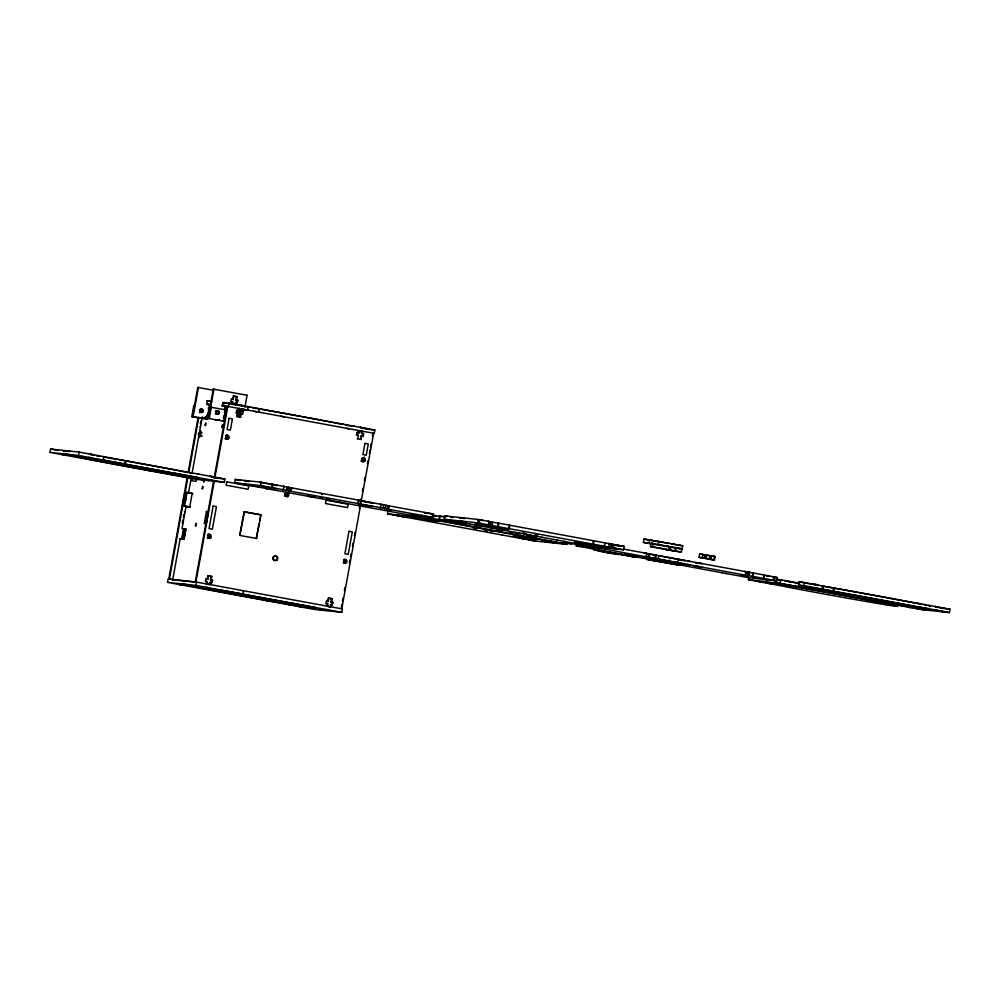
<?xml version="1.0" encoding="UTF-8"?>
<svg xmlns="http://www.w3.org/2000/svg" width="1000" height="1000" viewBox="0 0 1000 1000"><rect width="100%" height="100%" fill="white"/><g stroke="black" fill="none" stroke-linecap="round" stroke-linejoin="round"><path stroke-width="1.5" d="M204.387 479.6L203.65 482.1L203.837 479.538M50 452.4L50.613 449.025L79.075 452.088L224.887 478.988L224.275 482.375L195.812 479.3L50 452.4L78.463 455.462L224.275 482.375M78.463 455.462L79.075 452.088M124.663 464.087L125.275 460.712L125.925 460.788L125.312 464.162L124.663 464.087L102.575 460.012L103.225 460.087L103.837 456.712L103.188 456.637M207.2 419.4L191.825 416.613L193.863 405.363L194.513 405.438M192.475 416.688L197.787 387.425L198.438 387.5L193.113 416.75L191.825 416.613M167.5 582.362L168.113 578.987L196.575 582.05L195.963 585.425L167.5 582.362L313.3 609.263L341.763 612.325L342.375 608.95L195.925 581.987L214.237 481.225M168.762 579.05L187.35 476.775M188.175 472.2L198.162 417.238M184.387 496.688L169.4 579.125L173.55 579.888M184.938 493.638L187.987 476.85M188.825 472.262L198.812 417.312M199.638 412.725L200.2 409.675M188.225 506.85L182.25 505.75L184.525 505.988L186.975 492.488L192.938 493.587M185.75 500.125L186.3 497.125M182.913 520.025L182.4 522.837L183.05 522.9M183.425 517.212L183.938 514.4M200.4 423.8L200.912 420.988M185.837 528.938L184 539.075L180.188 538.663L172.712 579.738L195.512 582.188M191.225 477.9L188.487 492.975L192.2 493.375L189.737 506.875L186.038 506.475L182.025 528.525L185.863 529.025L184.025 539.163L181.65 538.9L183.5 528.775M192.05 473.375L198.9 435.688L199.537 437.25L201.062 432.488L200.675 430.95L199.513 432.312L202.325 416.838M192.2 478.575L191.788 480.825L196.1 481.287L196.513 479.038M206.95 415.05L206.188 419.263L206.825 419.338L208.113 412.3M208.425 410.562L209.488 404.7L210.138 404.775L208.812 412.088A7.438 7.3 -83.8 0 1 200.3 418.075L199.65 418.013A7.438 7.3 -83.8 0 0 203.412 417.688M223.988 421.213L207.963 418.35L213.275 389.1L213.925 389.162L208.612 418.425M221.663 405.763L222.312 405.838L222.925 402.463L250.05 407.375M224.45 409.3L224.988 406.375M223.487 418.263L223.988 415.45M224.5 412.638L225.625 406.45M195.275 581.912L213.588 481.163M214.137 478.113L227.188 406.362M214.788 478.175L227.825 406.425L374.288 433.4L374.9 430.025L229.088 403.125L224.013 402.575L223.388 405.95L228.475 406.5L229.088 403.125M231.737 399.2L230.637 401.6L232.725 401.938L232 404.15L233.975 404.5M232.938 397.15L232.525 399.4L233.175 399.462L233.787 396.087L237.1 396.7L236.488 400.075L235.837 400L236.462 396.625L237.1 396.7M234.988 404.738L236.038 402.55L235.637 404.8M237.925 400.337L236.825 402.75L237.925 400.337L235.837 400M236.575 412.925L237.025 410.45L241.45 411.075M208.45 575.913L207.8 575.85L207.188 579.225L207.825 579.288L208.45 575.913L211.762 576.525L211.15 579.9L210.5 579.837L211.112 576.462L211.762 576.525M240.6 417.163L239.963 417.088L240.575 413.713L241.225 413.787L240.6 417.163L236.65 416.475L237.05 414.225M207.825 579.288L205.75 578.962L206.4 579.025L205.3 581.438L207.375 581.775C203.988 584.663 211.412 585.788 210.05 582.312L210.7 582.375L210.287 584.625M235.938 412.863L237.9 413.175L237.288 416.55L236.65 416.475M238.562 416.975L239.1 413.975M239.2 417.038L240.025 412.537L236.35 411.912M241.025 411.238L242.075 409.062L241.025 411.238L243.1 411.575L242.65 414.05L242.013 413.975L242.463 411.5M212.575 580.175L211.488 582.575L212.575 580.175L210.5 579.837M244.938 406.987L247.062 395.275L213.275 389.1M247.6 410.075L248.212 406.7L247.562 406.637M266.537 488.587L267.175 488.663L234.7 482.788L235.312 479.412L261.188 482.2L288.8 487.3L288.188 490.675L288.163 488.375M258.65 412.113L259.262 408.738L258.612 408.675M256.775 538.513L239.775 535.413L244.075 511.775L261.075 514.875L256.35 538.462L259.05 523.625M244.5 511.825L239.775 535.413M234.7 482.788L260.575 485.575L261.188 482.2M243.425 590.75L242.812 594.125L220.075 589.975L220.712 590.05M259.6 520.6L260.15 517.587M260.425 516.075L261.075 514.875M260.575 485.575L271.625 487.612L272.238 484.237M271.625 487.612L272.262 487.688L272.875 484.312M380.487 504.212L381.125 504.288L380.513 507.663L289.95 491.112L282.663 489.65L283.312 489.725L283.925 486.35L283.275 486.275M284.525 496.025L284.938 493.775M287.688 488.325L286.637 490.513M286.288 496.475L286.9 493.1L288.975 493.425M286.925 496.538L287.55 493.162M287.4 496.587L288.45 493.263L287.838 496.637M289.95 491.112L290.562 487.738L291.212 487.812L359.038 500.213L386.012 505.238L384.963 508.562M290.6 491.188L291.212 487.812M357.8 438.787L358.413 435.412L356.45 435.1L356.9 432.612L358.975 432.95L359.387 430.7L358.738 430.637M326.8 601.237L325.7 603.65L327.788 603.987L327.375 606.237M357.537 432.688L356.45 435.1M328 599.188L327.587 601.438L328.237 601.512L328.85 598.138L332.163 598.75L331.55 602.125L330.9 602.05L331.512 598.675L332.163 598.75M327.6 606.325L330.688 606.85L331.1 604.6L330.037 606.775L328.825 606.55M361.087 435.95L360.475 439.325L361.112 439.4L361.737 436.025L361.087 435.95L363.162 436.287L363.612 433.812L361.538 433.475L361.95 431.225L362.587 431.287L362.188 433.55M363.612 433.812L362.525 436.213L363.162 436.287M332.987 602.388L331.887 604.788L332.987 602.388L330.9 602.05M362.825 461.625L364.338 456.975M357.775 503.512L358.387 500.138M358.425 503.587L359.038 500.213M341.362 607.288L341.925 604.237M342.475 601.188L343.025 598.125M344.412 590.5L344.975 587.438M349.412 563.013L349.963 559.963M350.525 556.912L351.075 553.862M352.463 546.225L353.013 543.175M354.4 535.538L354.963 532.487M359.4 508.062L359.95 505.012M360.5 501.962L361.062 498.9M362.45 491.275L363 488.212M364.387 480.588L364.95 477.537M367.438 463.787L368 460.737M369.387 453.113L369.938 450.05M370.487 447L371.05 443.95M372.438 436.312L372.987 433.263M341.737 608.888L360.6 505.075M373.638 433.338L360.637 504.275L358.7 504.062L372.463 506.45L370.513 506.25M380.513 507.663L379.875 507.587L387.15 509.05L387.762 505.675L388.413 505.75L433.5 514L432.887 517.375L407.013 514.587L266.062 488.537M387.15 509.05L387.8 509.125L388.413 505.75M399.012 515.95L387.537 513.875L388.15 510.5L391.2 510.825M387.537 513.875L421.175 517.5L421.575 515.25M495.15 530.75L495.8 530.825L424.075 517.625L431.712 518.7L432.113 516.45M431.712 518.7L438.925 519.487L439.538 516.112L444.825 517.038M608.962 543.65L608.312 543.587L624.225 546.4L623.612 549.775L589.975 546.15L444.175 519.25L444.787 515.875L478.425 519.5L489.462 521.538L488.85 524.913L489.462 521.538M444.175 519.25L477.812 522.875L478.425 519.5M478.963 523.25L482.275 523.862L476.812 523.025L478.963 523.25L479.575 519.875L482.887 520.487L477.425 519.65L479.575 519.875M486.987 524.6L490.5 525.337L491.112 521.962L498.837 523.212L609.975 543.775L608.938 547.1L609.975 543.775M490.5 525.337L491.15 525.413L491.763 522.025M492.062 525.5L492.675 522.125L491.625 525.462L609.362 547.15M497.575 526.525L498.188 523.15M498.225 526.587L498.837 523.212M509.038 526.312L508.625 528.562L509.275 528.625L509.888 525.25L509.237 525.188M749.175 572.312L748.562 575.688L749.175 572.312L753.575 573.038L775.013 577.05L774.4 580.425L773.325 580.3L773.938 576.925L777.25 577.537L776.637 580.913L748.525 577.625L576.213 545.837L576.625 543.587L580.8 544.425M576.213 545.837L586.987 547L583.675 546.388L584.087 544.138M583.675 546.388L591.3 547.463L591.712 545.212M592.8 544.087L593.413 540.712M593.45 544.163L594.062 540.788M591.3 547.463L602.087 548.625L602.487 546.375M607.5 546.838L611.013 547.575L611.625 544.2M611.013 547.575L611.663 547.638L612.275 544.263M612.575 547.737L613.188 544.362L612.137 547.688L623.612 549.775M613.3 546.788L614.188 544.587M643.4 542.425L644.013 539.05L682.75 545.775L682.138 549.15L643.4 542.425L650.575 543.75M624.025 549.188L646.888 553.4L645.837 556.737M649 543.038L649.613 539.663M602.087 548.625L648.025 557.225L648.637 553.85L651.087 554.212M648.025 557.225L648.675 557.288L649.287 553.913M650.487 546.575L651.1 543.2L653.263 543.438L652.65 546.812L650.487 546.575L675.475 551.237L676.087 547.863L675.438 547.788L674.825 551.175L675.475 551.237M649.65 553.95L649.038 557.325L650.088 553.987L746.413 571.763L745.362 575.1M648.675 557.288L655 558.387L655.612 555.013M655 558.387L655.638 558.462L656.25 555.087M658.075 559.175L684.7 564.087L668.838 562.375L642.212 557.463L658.075 559.175L658.7 555.8L685.312 560.712L679.55 560.087M669.725 550.175L670.625 546.838L670 550.212M668.838 562.375L669.237 560.125M666.875 549.7L666.012 549.612L681.363 552.112L681.975 548.737L651.1 543.2M699.65 553.975L715.088 556.737L714.475 560.112L699.038 557.35L699.65 553.975L714.575 556.425L713.962 559.8L712.887 559.688M699.038 557.35L702.262 557.7L702.887 554.325M745.562 573.975L746.413 571.763M655.638 558.462L747.55 575.588L748.162 572.212L750.612 572.575M747.55 575.588L748.2 575.65L748.812 572.275M748.425 579.725L766.725 581.7L792.763 586.5A68.637 0.963 10.3 0 1 886.488 603.8A68.637 0.963 10.3 0 1 868.188 601.825A68.637 0.963 10.3 0 1 774.463 584.525L748.425 579.725L748.838 577.475M748.2 575.65L752.312 576.35L752.925 572.962M752.312 576.35L752.962 576.413L753.575 573.038M763.562 577.263L764.613 575.075L764 578.45L763.363 578.387M766.725 581.7L767.125 579.45M775.113 582.6L806.237 587.95A68.637 0.963 10.3 0 0 899.963 605.25A68.637 0.963 10.3 0 0 918.263 607.225A68.637 0.963 10.3 0 0 824.538 589.925L798.5 585.125L799.112 581.75L950 609.2L949.388 612.575L920.925 609.5L775.113 582.6L775.525 580.35M780.2 583.15L780.812 579.775L799.2 583.162M798.5 585.125L803.575 585.675L804.188 582.3M822.062 589.175L822.675 585.8L823.312 585.875L822.7 589.25L822.062 589.175L833.1 591.213L833.75 591.287L834.362 587.913L833.713 587.837L833.1 591.213M246.412 395.213L247.062 395.275M232.725 401.938L231.675 404.125L233.538 404.412M206.788 400.712L211.812 401.262M244.375 406.463L245.025 406.538M206.625 404.137L211.2 404.637M207.938 404.787L210.975 405.125M238.888 408.888L238.238 408.825L241 409.338M243.762 409.837L244.412 409.913M208.225 408.013L208.875 408.088M225.012 409.825L225.662 409.888L223.612 421.15L222.975 421.075M239.375 412.475L240.025 412.537M342.788 424.2L343.438 424.275M237.262 413.1L237.9 413.175M353.825 426.238L354.475 426.312M365.9 428.55L361.587 428.088L363.8 428.488M366.337 428.85L369.212 429.162L367 428.75M365.913 429.062L374.9 430.025M357.95 431.138L360.975 431.463M358.25 431.413L362.775 431.912M358.975 432.95L356.9 432.612M207.963 418.35L209.262 418.5L211.3 407.238L210.65 407.175L226.412 410.025M357.775 435.337L358.413 435.412M199.887 426.613L200.525 426.688M227.787 435.613L227.15 435.55L226.525 438.925L227.175 439M228.263 435.675L226.062 435.262M364.538 458.488L362.337 458.075M70.312 451.4L66 450.938L69.312 451.55M76.05 457.15L76.7 457.225M98.15 461.238L98.787 461.3M176.088 470.087L176.737 470.163M198.188 474.162L198.825 474.237M260.275 482.362L259.637 482.287L271.325 484.4L270.675 484.325M148.963 470.613L149.6 470.675M176.125 473.537L175.475 473.462L198.212 477.612M215.9 478.025L224.887 478.988M245.712 481.388L246.363 481.45M286.938 486.987L286.325 490.363M287.9 487.2L287.25 487.125L290.562 487.738M171.05 474.688L171.7 474.75M242.875 483.925L242.237 483.85L253.925 485.962L253.275 485.887M259.662 485.737L259.025 485.662L270.712 487.775L270.062 487.7M245.1 484.762L245.75 484.825M371.125 502.875L373.075 503.075L361.25 500.9M307.575 496.15L315.2 497.225L310.887 496.763M383.663 504.875L383.05 508.25M385.1 505.138L384.45 505.062L387.762 505.675M339.538 502.188L340.188 502.25M383.837 508.438L384.487 508.512M424.263 513L433.5 514M459.888 517.75L464.975 518.475M464.637 518.525L459.55 517.8M432.325 515.325L439.538 516.112M445.975 516.8L440.188 516.175L439.575 519.55L466.6 523.737L450.037 520.675L452.188 520.913M450.65 517.3L452.8 517.537M488.45 521.425L487.8 521.35L491.112 521.962M658.512 541.462L657.862 541.388L667.9 543.2M659.775 541.85L661.175 542M668.8 543.288L669.45 543.362M671.637 543.85L675.075 544.525L674.425 544.45M672.113 543.9L672.763 543.975M454.688 521.125L460.4 522.212M186.975 492.488L184.713 492.25L189.188 493.075M475.938 523.6L475.3 523.538L498.038 527.688L497.388 527.612M487.188 524.725L487.837 524.8M682.75 545.775L675.812 544.7M459.438 522L460.087 522.062M492.587 525.675L491.15 525.413M431.188 519.075L431.838 519.138M446.887 520.95L447.525 521.025L438.925 519.487M398.05 515.737L403.65 516.812M430.35 519.225L436.062 520.312M430.662 519.362L431.312 519.438M431.788 519.487L421.175 517.5M402.212 516.55L519.525 538.188M402.688 516.6L403.338 516.663M414.35 517.688L413.7 517.625L436.438 521.775L435.788 521.7M435.1 520.1L552.188 541.7M468.925 523.862L469.575 523.938M406.662 517.45L407.312 517.513M479.8 526.013L480.45 526.075M666.625 546.237L667.487 546.325M668.125 546.4L668.775 546.462M669.412 546.7L668.8 550.075M491.025 527.938L491.675 528.013M677.663 548.275L681.975 548.737M468.675 526.263L469.312 526.325M514.938 532.525L520.65 533.612M515.262 532.663L515.9 532.737M494.675 530.7L558.862 542.575L571.487 543.938M604.462 542.75L605.1 542.825L604.487 546.2L603.837 546.125M667.513 549.775L668.162 549.837M541.838 537.312L542.475 537.388M613.525 545.25L624.225 546.4M711.775 556.125L712.85 556.237M713.5 556.312L714.575 556.425M714.013 556.625L715.088 556.737M575.363 541.95L574.712 541.875L597.45 546.025L596.8 545.95M530.612 537.413L531.25 537.487M557.125 540.275L557.775 540.35M513.763 536.038L513.112 535.962L535.85 540.112L535.212 540.037M563.925 541.4L564.575 541.462M501.875 535.013L502.525 535.087M541.575 539.712L542.225 539.788M575.087 543.337L576.525 543.6M607.7 546.962L608.35 547.025M564.175 542.537L563.525 542.475L586.975 545.862L583.663 545.25L584.738 545.375M579.837 544.212L580.487 544.275M579.225 544.35L579.862 544.425M613.1 547.913L611.663 547.638M518.562 537.975L524.163 539.05M550.75 541.438L556.462 542.525M551.062 541.587L551.712 541.65M522.725 538.787L533.337 540.775L566.975 544.4L555.5 542.312M523.2 538.837L523.85 538.9M711.162 559.5L712.237 559.612M713.388 560L714.475 560.112M645.013 553.088L648.637 553.85M645.325 553.237L645.975 553.3M652.925 555.175L655.812 555.487M597.425 550.288L599.8 550.538M600.737 550.9L603.112 551.15M677.7 559.087L678.35 559.163L677.738 562.537L677.087 562.463M606.663 551.875L607.312 551.95M607.825 552.25L608.475 552.325M609.975 552.487L610.625 552.55M605.388 552.163L604.412 552.05L612.013 553.387L611.038 553.275M619.75 553.925L620.4 553.987M644.712 556.613L645.362 556.675M621.025 554.525L621.675 554.6M622.188 554.9L622.825 554.975M624.338 555.138L624.987 555.2M695.95 562.762L702.138 563.675M700.7 563.525L695.612 562.812M627.25 555.788L629.625 556.05M630.562 556.4L632.938 556.65M648.7 559.562L649.35 559.637M650.512 560.013L652.013 560.175M657.75 560.812L658.4 560.887M653.225 560.725L655.387 560.962M674.488 563.888L682.125 564.963L677.812 564.5M698.213 566.45L693.9 565.975L701.525 567.05M744.538 571.45L748.162 572.212M744.85 571.6L745.5 571.663M184.45 511.575L185.087 511.65M672.013 564.2L672.65 564.263M766.612 576.138L769.625 576.462M773.938 576.925L775.013 577.05M772.938 577.075L777.25 577.537M744.237 574.975L744.887 575.037M721.812 572.638L722.463 572.7M725.788 573.488L726.438 573.55M777 579.362L780.812 579.775M796.15 582.938L799.562 583.525M766.075 582.9L772.237 583.987L771.6 583.913M782.212 584.637L781.562 584.562L787.738 585.662L787.087 585.588M795.537 586.325L796.188 586.388M806.587 588.362L807.225 588.425M917.887 603.375L918.538 603.438M928.938 605.413L929.575 605.475M936.688 607.25L939.562 607.562M940 607.863L944.312 608.325L941 607.712M941.012 608.225L950 609.2M890.75 603.888L891.4 603.962M917.925 606.812L917.275 606.75L928.962 608.85M901.8 605.925L902.45 606M916.663 608.538L924.3 609.612L919.987 609.15M209.8 534.65L209.15 534.575L208.538 537.95L209.175 538.025M210.275 534.7L208.062 534.288M209.65 538.075L206.975 537.612M345.662 559.712L345.012 559.65L344.4 563.025L345.05 563.088M346.112 559.875L343.9 559.475M345.525 563.138L343.312 562.737M206.737 581.7L207.375 581.775M206.325 583.95L208.188 584.25M328.85 598.138L328.2 598.062L331.512 598.675M193.55 587.112L194.2 587.188M215.637 591.188L216.287 591.263M327.137 603.913L327.788 603.987M266.45 600.562L267.1 600.638M293.625 603.5L292.975 603.425L315.712 607.575M288.55 604.65L289.188 604.712M638.2 556.775L639.612 557M652.475 540.487L650.938 540.225L652.275 540.487M778.575 580.487L777.525 580.325M653.538 540.725L654.275 540.837L653.337 540.638M658.112 541.6L653.1 540.725M277.25 485.525L276.087 485.325M459.65 517.95L460.387 518.062L459.45 517.863M788.462 581.487L788.3 581.487M327.438 606.263L328.587 606.462M651.425 543.775L650.325 543.6L651.65 543.875M63.35 451.275L64.175 451.425M209.25 584.487L208.425 584.338M240.7 405.312C235.938 404.513 245.712 406.213 240.938 405.412M361.213 427.55C356.55 426.763 366.2 428.438 361.45 427.638M240.087 408.688L238.938 408.488L238.463 410.712L236.388 410.387M240.325 408.787L241.887 409.038L238.812 408.5M360.6 430.925C355.938 430.138 365.588 431.825 360.838 431.025M658.95 548.013C654.225 547.212 663.975 548.9 659.188 548.1M477.8 519.85L479.363 520.1L477.35 519.763M614.113 544.963L615.688 545.225L613.675 544.888M275.863 485.238L274.288 484.975L277.375 485.525M476.95 523.125C472.175 522.325 481.962 524.025 477.175 523.225M90.688 454.288C85.988 453.5 95.662 455.175 90.925 454.375M654.775 555.05C650.625 554.362 659.188 555.837 654.987 555.138M689.013 561.375L687.475 561.112L689.862 561.525M211.088 476.5C206.375 475.7 216.075 477.388 211.325 476.587M815.812 584.487C811.075 583.688 820.825 585.388 816.038 584.575M536.263 534.738C531.525 533.938 541.263 535.625 536.487 534.825M457.975 521.087C453.263 520.288 462.962 521.975 458.212 521.175M275.238 488.612C270.512 487.812 280.262 489.5 275.475 488.7M936.325 606.725C931.625 605.938 941.3 607.612 936.55 606.812M524.038 533.413C517.675 532.337 530.712 534.6 524.35 533.525M593.837 546.15C589.175 545.363 598.825 547.05 594.075 546.25M320.975 497.688C316.25 496.9 325.988 498.587 321.213 497.788M328.15 499.012C323.425 498.225 333.175 499.913 328.387 499.113M258.463 486.8C253.75 486.012 263.425 487.675 258.688 486.887M364.613 505.737C359.837 504.938 369.613 506.637 364.837 505.838M789.525 581.725L791.087 581.975L789.287 581.625M511.125 532.312C506.4 531.525 516.138 533.212 511.362 532.413M476.138 526.3C471.413 525.5 481.15 527.2 476.375 526.388M90.075 457.663C85.312 456.863 95.087 458.55 90.312 457.75M654.163 558.438C650.013 557.737 658.575 559.212 654.375 558.513M499.7 531.087C494.988 530.3 504.663 531.962 499.938 531.175M210.475 479.875C205.775 479.087 215.438 480.75 210.712 479.963M637.987 556.688L636.613 556.45L639.538 556.987M687.887 565.425C683.125 564.625 692.9 566.325 688.125 565.513M672.237 563.013C668.088 562.312 676.637 563.787 672.45 563.088M754.175 577.65C749.5 576.862 759.15 578.55 754.4 577.75M437.3 521.038C432.612 520.25 442.325 521.938 437.537 521.138M651.8 559.438C640.662 557.575 663.487 561.525 652.337 559.65M491.35 531.112C486.587 530.312 496.4 532.013 491.587 531.2M63.562 454.8C58.888 454.012 68.537 455.688 63.788 454.888M427.6 520.05C422.9 519.25 432.612 520.938 427.825 520.138M485.675 530.525C481.138 529.763 490.525 531.4 485.9 530.612M474.663 528.825C470 528.038 479.65 529.712 474.888 528.913M788.675 585C783.9 584.2 793.688 585.9 788.913 585.1M183.962 477.013C179.225 476.225 188.975 477.912 184.188 477.113M398.1 515.363C393.438 514.575 403.088 516.25 398.338 515.45M909.188 607.238C904.525 606.45 914.175 608.138 909.412 607.337M533.962 540.425C529.275 539.637 538.95 541.312 534.2 540.513M760.75 581.862C756.087 581.075 765.738 582.762 760.987 581.962M885.588 604.312C880.925 603.525 890.575 605.2 885.825 604.4M207.575 587.625C202.8 586.812 212.587 588.513 207.812 587.712M327.975 609.837C323.275 609.05 332.938 610.712 328.212 609.925M321.388 494.325L322.45 494.475M64.612 451.5L63.55 451.362M197.787 387.425L213.5 390.275M233.137 396.012L236.462 396.625M231.088 399.125L233.175 399.462M235.387 402.488L237.475 402.812M211.462 401.525L207.438 400.788L206.825 404.162L210.138 404.775M242.812 409.237L245.575 409.75M253.863 411.275L256.625 411.788M280.963 416.275L284.012 416.85M346.312 428.338L349.075 428.85M222.312 405.838L227.987 406.8M238.713 408.775L244.838 409.913M208.162 404.538L211.225 405.112M208.212 404.837L210.975 405.35M238.25 410.387L242.838 411.238M241.675 411.312L243.1 411.575M361.538 433.475L362.975 433.738M240.575 413.713L242.65 414.05M357.163 438.713L361.112 439.4M193.113 416.75L200.3 418.075M361.062 461.188L363.275 461.587M199.513 432.312L201.713 432.725M225.875 438.688L228.088 439.087L224.963 438.587M199.8 435.788L202.013 436.2M198.9 435.688L201.537 436.15M644.013 539.05L651.188 540.375M652.65 546.812L681.363 552.112M702.262 557.7L713.962 559.8M444.787 515.875L447.55 516.388M450.312 516.888L453.075 517.4M799.112 581.75L819.025 585.425M822.087 585.988L825.15 586.55M360.788 500.962L369.65 502.6M477.812 522.875L488.85 524.913M244.225 480.737L249.013 481.562M235.312 479.412L240.837 480.438M433.275 515.975L436.225 516.512M777.262 579.513L781.875 580.363M784.938 580.925L798.913 583.45M272.262 487.688L283.312 489.725M803.575 585.675L949.388 612.575M387.8 509.125L432.887 517.375M752.962 576.413L776.637 580.913M50.613 449.025L58.288 450.438M244.075 511.775L260.65 514.837M184.525 505.988L190.487 507.1M180.188 538.663L182.387 539.062M207.8 575.85L211.112 576.462M326.15 601.175L328.237 601.512M210.05 582.312L212.125 582.65M330.45 604.525L332.537 604.862M195.963 585.425L341.763 612.325M777.3 580.237L778.375 580.45M91.062 454.938A62.912 0.875 10.3 0 1 93.812 455.4M96.775 455.887A62.912 0.875 10.3 0 1 99.9 456.425M103.175 456.987A62.912 0.875 10.3 0 1 117.638 459.513M119.025 459.75A62.912 0.875 10.3 0 1 177.037 470.45M178.4 470.725A62.912 0.875 10.3 0 1 187.775 472.575M189.088 472.837A62.912 0.875 10.3 0 1 192.425 473.525M826.475 586.775A68.637 0.963 10.3 0 1 858.213 592.388M859.663 592.663A68.637 0.963 10.3 0 1 917.625 603.587M918.875 603.85A68.637 0.963 10.3 0 1 921.95 604.475M924.587 605.025A68.637 0.963 10.3 0 1 926.725 605.5M930.238 606.388A68.637 0.963 10.3 0 1 929.137 606.438M217.05 419.775A7.438 7.3 -83.8 0 1 215.138 419.675L215.787 419.75A7.438 7.3 -83.8 0 0 219.562 419.438M215.463 412.125A1.713 1.688 -83.8 0 1 217.975 410.95A1.713 1.688 -83.8 0 1 218.188 413.75A1.713 1.688 -83.8 0 1 215.525 413.013M215.512 410.95A1.713 1.688 -83.8 0 1 217.775 411.275A1.713 1.688 -83.8 0 1 217.65 413.587A1.713 1.688 -83.8 0 1 215.375 413.675M200.413 409.075A1.713 1.688 -83.8 0 1 202.512 409.975A1.713 1.688 -83.8 0 1 201.812 412.188A1.713 1.688 -83.8 0 1 199.587 411.675M199.462 409.963A1.713 1.688 -83.8 0 1 199.7 409.588M200.637 408.938A1.713 1.688 -83.8 0 1 201.938 411.15A1.713 1.688 -83.8 0 1 199.613 412.175M242.812 411.087A68.637 0.963 10.3 0 1 238.038 410.163M252.738 407.837A68.637 0.963 10.3 0 1 300.7 416.438M302.262 416.725A68.637 0.963 10.3 0 1 332.1 422.362M333.738 422.675A68.637 0.963 10.3 0 1 342.525 424.425M345.363 425A68.637 0.963 10.3 0 1 351.625 426.325M201.425 435.925A1.713 1.688 -83.8 0 1 199.175 434.225A1.713 1.688 -83.8 0 1 201.588 432.762M199.112 435.55A1.713 1.688 -83.8 0 1 199.088 432.962A1.713 1.688 -83.8 0 1 201.6 433.263M201.488 435.35A1.713 1.688 -83.8 0 1 199.488 435.788M362.463 458.188A1.713 1.688 -83.8 0 1 364.613 459.225A1.713 1.688 -83.8 0 1 363.587 461.413A1.713 1.688 -83.8 0 1 361.438 460.387M361.512 459.075A1.713 1.688 -83.8 0 1 362.075 458.387M344.913 559.513A1.713 1.688 -83.8 0 1 346.125 561.925A1.713 1.688 -83.8 0 1 343.512 562.5M343.65 559.788A1.713 1.688 -83.8 0 1 344.475 559.487M226.6 435.387A1.713 1.688 -83.8 0 1 228.337 437.625A1.713 1.688 -83.8 0 1 225.637 438.413M225.45 435.988A1.713 1.688 -83.8 0 1 226.175 435.487M208.6 534.412A1.713 1.688 -83.8 0 1 210.338 536.65A1.713 1.688 -83.8 0 1 207.638 537.438M207.45 535.025A1.713 1.688 -83.8 0 1 208.175 534.513M285.538 493.237A1.713 1.688 -83.8 0 1 287.787 493.55A1.713 1.688 -83.8 0 1 287.663 495.863A1.713 1.688 -83.8 0 1 285.387 495.95M285.1 495.625A1.713 1.688 -83.8 0 1 285.2 493.537M273.075 559.525A2.288 2.25 -83.8 0 1 274.562 555.975A2.288 2.25 -83.8 0 1 277.1 558.825A2.288 2.25 -83.8 0 1 273.475 559.975M208.312 538.4A3.438 3.375 -83.8 0 1 210.888 538.525M208.2 538.1A3.438 3.375 -83.8 0 1 209.913 538.425M195.45 525.675C196.388 528 196.388 519.562 195.45 525.675M202.2 488.537C203.125 490.863 203.125 482.55 202.2 488.537M205.15 425.175C206.088 427.5 206.1 419.075 205.15 425.175M221.938 426.987C222.875 429.288 222.887 420.975 221.938 426.987M184.725 493.963L182.887 504.1L184.075 504.225L185.938 496.388L185.912 494.1L184.725 493.963M206.438 511.463L204.25 523.513L206.188 523.713L208.375 511.675L206.438 511.463M213.15 506.075L209.05 528.575L212.375 529.188L216.462 506.688L213.15 506.075M229.1 418.288L227.05 429.55L230.362 430.163L232.413 418.9L229.1 418.288M226.688 481.812L226.075 485.2L248.162 489.275L248.775 485.9L226.688 481.812M291.688 487.863L291.075 491.238L291.688 487.863M326.1 500.163L325.487 503.537L347.575 507.612L348.188 504.237L326.1 500.163M348.988 531.25L344.9 553.763L348.212 554.375L352.3 531.862L348.988 531.25M364.963 443.363L362.925 454.613L366.238 455.225L368.275 443.975L364.963 443.363M388.888 505.8L388.275 509.175L388.888 505.8M704.9 554.775L704.287 558.15L704.925 558.225L705.537 554.85L704.9 554.775M706.2 554.938L705.588 558.312L706.225 558.375L706.838 555L706.2 554.938M710.362 555.8L709.75 559.175L710.362 555.8M711.287 555.9L710.675 559.275L711.287 555.9M533.15 536.838L536.487 537.45L533.15 536.838M544.938 541.512L548.275 542.125L545.075 541.538M658.025 544.375L661.363 544.987L658.025 544.375M611.725 547.987L615.062 548.6L611.725 547.987M179.513 584.5L182.85 585.112L179.513 584.5M686.85 564.487L690.2 565.1L686.85 564.487M299.913 606.712L303.25 607.325L299.913 606.712M774.712 583.275L778.05 583.888L774.712 583.275M813.65 587.6L817 588.212L813.65 587.6M934.163 609.837L937.513 610.45L934.163 609.837M69.7 454.775L65.388 454.312L73.012 455.387L69.7 454.775M205.562 479.85L201.25 479.375L208.875 480.462L205.562 479.85M462.15 521.438L457.837 520.975L465.462 522.05L462.15 521.438M395.163 514.95L393 514.712L398.475 515.562L395.163 514.95M413.6 516.938L411.438 516.7L416.912 517.55L413.6 516.938M493.938 527.325L489.888 526.888L508.3 529.975L493.938 527.325M499.525 529.825L496.725 529.525L502.837 530.438L499.525 529.825M529.35 535.337L526.55 535.025L532.663 535.938L529.35 535.337M615.45 544.95L613.288 544.712L618.763 545.562L615.45 544.95M597.987 546.512L593.675 546.038L601.3 547.112L597.987 546.512M614.837 548.325L612.675 548.088L618.15 548.938L614.837 548.325M531.025 540.013L528.875 539.788L534.338 540.625L531.025 540.013M551.725 542.25L547.413 541.788L555.037 542.863L551.725 542.25M597.125 550L593.462 549.6L636.9 557.337L597.125 550M601.038 551.263L597.863 550.925L618.713 554.525L601.038 551.263M626.8 554.788L624.212 554.513L640.05 557.238L626.8 554.788M647.2 559.4L646.55 559.338L680.275 565.337L647.2 559.4M741.9 575.388L741.263 575.325L747.425 576.413L741.9 575.388M940.387 611.1L936.075 610.625L943.7 611.7L940.387 611.1M187.2 584.738L182.887 584.275L190.512 585.35L187.2 584.738M323.062 609.8L318.75 609.338L326.375 610.413L323.062 609.8M96.487 460.675A62.912 0.875 10.3 0 0 197.887 478.587A62.912 0.875 10.3 0 0 117.025 462.887A62.912 0.875 10.3 0 0 96.487 460.675M213.988 590.638A62.912 0.875 10.3 0 0 315.387 608.55A62.912 0.875 10.3 0 0 234.525 592.85A62.912 0.875 10.3 0 0 213.988 590.638M219.05 413.612A1.713 1.688 -83.8 0 0 218.075 410.812A1.713 1.688 -83.8 0 0 216.175 413.088A1.713 1.688 -83.8 0 0 219.05 413.612M202.913 411.875A1.713 1.688 -83.8 0 0 201.938 409.075A1.713 1.688 -83.8 0 0 200.037 411.35A1.713 1.688 -83.8 0 0 202.913 411.875M364.963 460.988A1.713 1.688 -83.8 0 0 363.988 458.188A1.713 1.688 -83.8 0 0 362.088 460.45A1.713 1.688 -83.8 0 0 364.963 460.988M346.538 562.375A1.713 1.688 -83.8 0 0 345.562 559.575A1.713 1.688 -83.8 0 0 343.663 561.85A1.713 1.688 -83.8 0 0 346.538 562.375M228.663 438.275A1.713 1.688 -83.8 0 0 227.688 435.475A1.713 1.688 -83.8 0 0 225.787 437.75A1.713 1.688 -83.8 0 0 228.663 438.275M210.662 537.3A1.713 1.688 -83.8 0 0 209.688 534.513A1.713 1.688 -83.8 0 0 207.8 536.775A1.713 1.688 -83.8 0 0 210.662 537.3M288.412 495.825A1.713 1.688 -83.8 0 0 287.438 493.025A1.713 1.688 -83.8 0 0 285.55 495.3A1.713 1.688 -83.8 0 0 288.412 495.825M277.288 559.775A2.288 2.25 -83.8 0 0 275.988 556.05A2.288 2.25 -83.8 0 0 273.463 559.075A2.288 2.25 -83.8 0 0 277.288 559.775M183.787 536.6A3.713 0.7 -79.5 0 0 184.587 530.45A3.713 0.7 -79.5 0 0 182.913 534.837A3.713 0.7 -79.5 0 0 183.787 536.6"/></g></svg>
